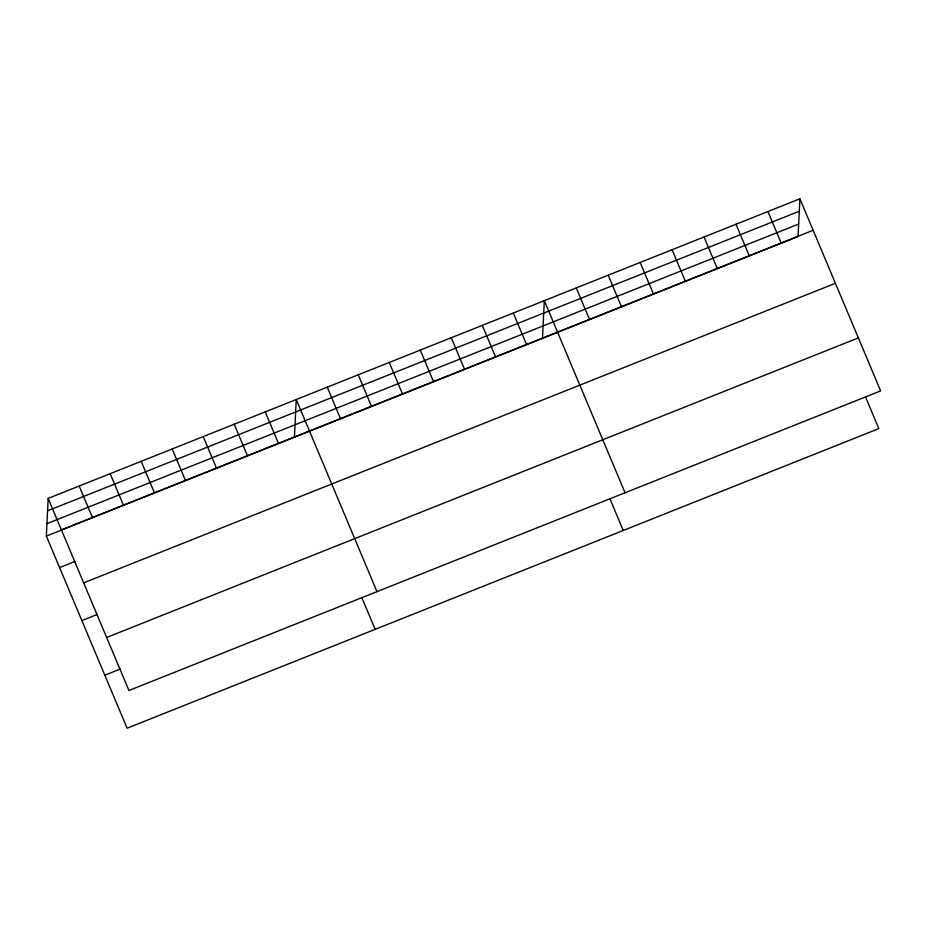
<?xml version="1.0" encoding="UTF-8"?>
<svg xmlns="http://www.w3.org/2000/svg" width="927" height="927" viewBox="0 0 927 927"><rect width="100%" height="100%" fill="white"/><g stroke="black" fill="none" stroke-linecap="round" stroke-linejoin="round"><path stroke-width="1.39" d="M865.459 396.802L878.831 428.61L127.103 728.205L46.35 536.096L48.169 498.39L799.897 198.795L880.65 390.904L128.923 690.499L48.169 498.39M294.415 437.231L296.234 399.525L376.988 591.635M542.492 338.367L544.311 300.649L625.065 492.77M799.897 198.795L798.077 236.501L702.237 274.693M47.567 510.835L799.294 211.24M46.953 523.651L798.68 224.056M61.402 529.862L813.13 230.267M46.35 536.096L138.088 499.537M139.374 499.027L417.162 388.309M418.459 387.799L449.468 375.435M450.754 374.925L573.106 326.165M574.439 325.632L700.905 275.226M59.583 567.567L75.087 561.391M83.685 582.874L835.412 283.28M81.866 620.58L97.37 614.404M106.64 637.486L858.367 337.892M104.821 675.204L120.325 669.016M767.95 211.53L781.171 243.001M736.003 224.253L749.225 255.725M704.045 236.988L717.278 268.459M672.098 249.722L685.331 281.194M640.151 262.457L653.384 293.929M608.205 275.192L621.438 306.663M576.258 287.926L589.491 319.398M609.873 498.668L623.245 530.476M513.303 313.013L526.524 344.485M482.295 325.377L495.516 356.849M451.275 337.729L464.508 369.201M420.267 350.093L433.5 381.565M389.259 362.445L402.492 393.917M358.251 374.809L371.484 406.281M327.243 387.162L340.476 418.633M361.808 597.533L375.18 629.34M265.226 411.878L278.459 443.349M234.218 424.242L247.451 455.713M203.21 436.594L216.443 468.065M172.202 448.958L185.435 480.429M141.194 461.31L154.427 492.793M110.186 473.674L123.418 505.145M79.177 486.026L92.41 517.509"/></g></svg>
